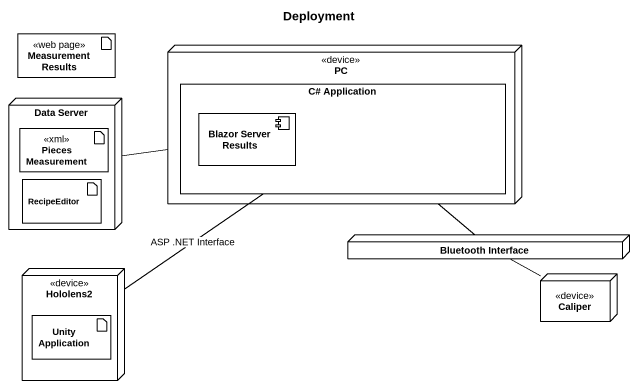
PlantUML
@startuml
title Deployment
artifact "Measurement Results" as Measurement_Results <<web page>>
node PC <<device>> {
  rectangle "C# Application" as C_Application {
    component "Blazor Server Results" as Blazor_Server_Results
  }
}
node "Data Server" as Data_Server {
  artifact "Pieces Measurement" as Pieces_Measurement <<xml>>
  artifact RecipeEditor
}
node "Bluetooth Interface" as Bluetooth_Interface
node Hololens2 <<device>> {
  artifact "Unity Application" as Unity_Application
}
node Caliper <<device>>
PC -- Bluetooth_Interface
C_Application -- Hololens2 : ASP .NET Interface
Data_Server -right- PC
Bluetooth_Interface -right- Caliper
@enduml
